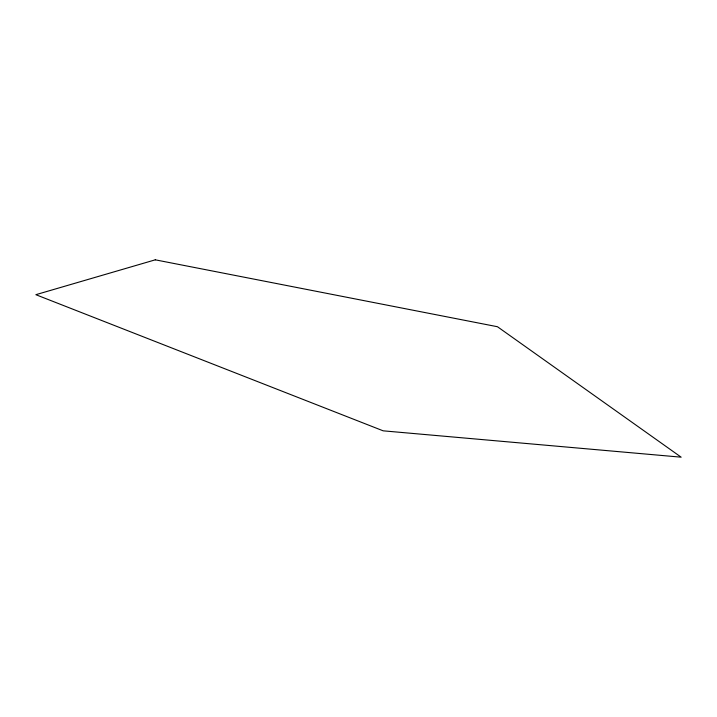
<?xml version="1.0" encoding="UTF-8"?>
<svg xmlns="http://www.w3.org/2000/svg" width="717" height="717" viewBox="0 0 717 717"><rect width="100%" height="100%" fill="white"/><g stroke="black" fill="none" stroke-linecap="round" stroke-linejoin="round"><path stroke-width="1.08" d="M155.284 259.823L35.85 294.687L383.174 430.827L681.15 457.177L497.455 326.728L155.284 259.823"/></g></svg>
